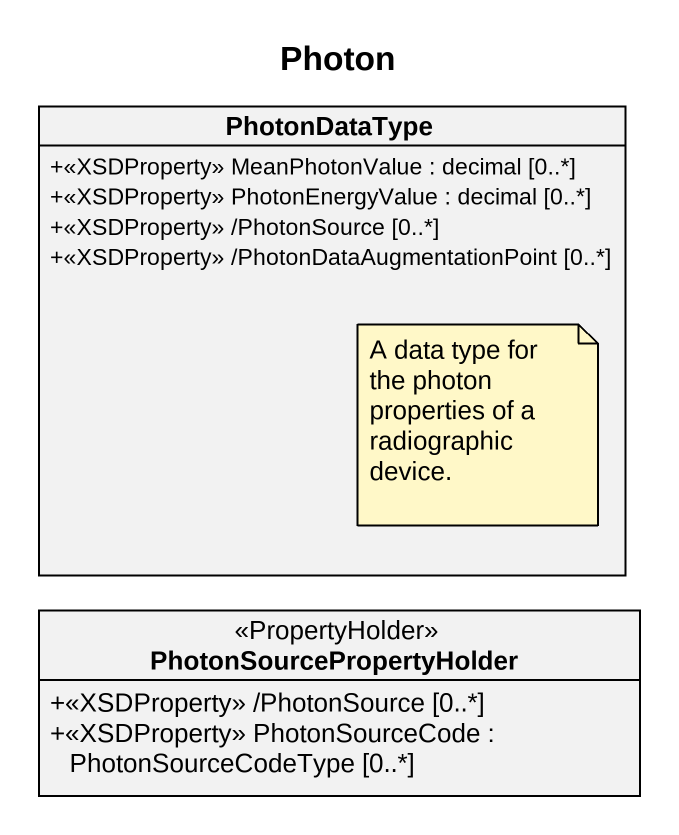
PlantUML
@startuml
title Photon
hide circle
hide empty members
skinparam classAttributeIconSize 0
class PhotonDataType {
  +<<XSDProperty>> MeanPhotonValue : decimal [0..*]
  +<<XSDProperty>> PhotonEnergyValue : decimal [0..*]
  +<<XSDProperty>> /PhotonSource [0..*]
  +<<XSDProperty>> /PhotonDataAugmentationPoint [0..*]
}
class PhotonSourcePropertyHolder <<PropertyHolder>> {
  +<<XSDProperty>> /PhotonSource [0..*]
  +<<XSDProperty>> PhotonSourceCode : PhotonSourceCodeType [0..*]
}
note right of PhotonDataType : A data type for the photon properties of a radiographic device.
@enduml
